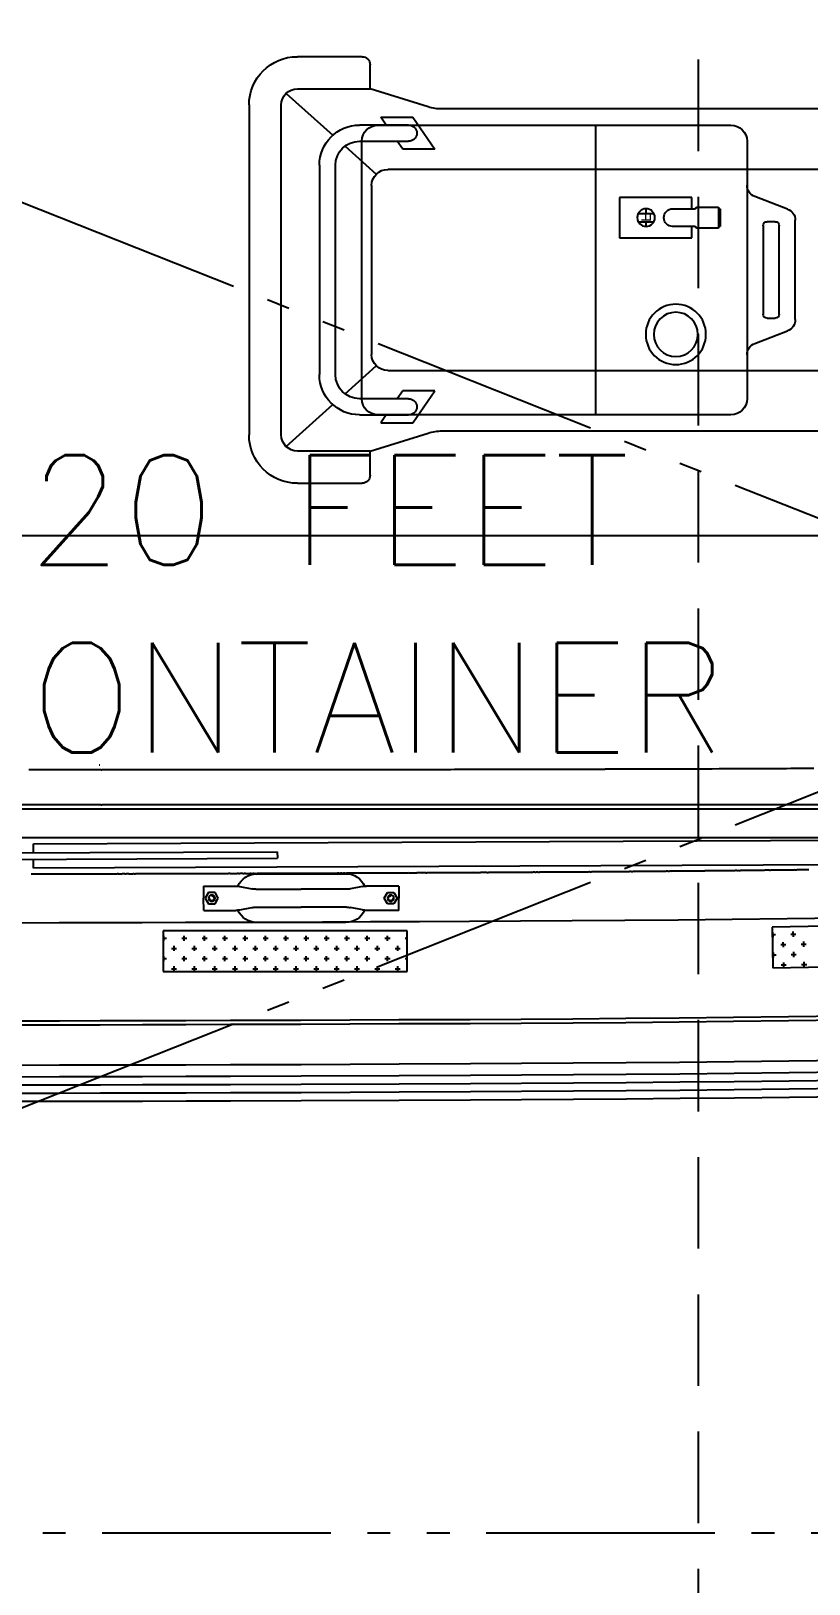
# Model space of a CAD drawing. Header units: millimetres. Extents: x 1084702 to 1166801, y 36632 to 124519.
# Drawn here: x 1095480 to 1096543, y 63432 to 65555 of the extents above; entities that cross this region are included whole.
import ezdxf
from ezdxf.enums import TextEntityAlignment as Align

# ---------------------------------------------------------------- set-up
doc = ezdxf.new("R2010")
doc.units = ezdxf.units.MM
doc.header["$LTSCALE"] = 250
doc.linetypes.add('DASHED', pattern=[0.75, 0.5, -0.25])
doc.linetypes.add('PHANTOM', pattern=[2.1, 1.25, -0.2, 0.125, -0.2, 0.125, -0.2])
doc.layers.get('0').update_dxf_attribs({"color": 255})
doc.styles.add('18', font='romans', dxfattribs={"height": 180})

# ---------------------------------------------------------------- blocks, each defined once
blk = doc.blocks.new('cont')
at = {"linetype": 'PHANTOM'}
for p, q in [((225402.8, 145808.7), (231452.8, 143408.7)), ((225402.8, 143408.7), (231452.8, 145808.7))]:
    blk.add_line(p, q, dxfattribs=at)
blk.add_lwpolyline([(225402.8, 143408.7), (231452.8, 143408.7), (231452.8, 145808.7), (225402.8, 145808.7)], close=True, dxfattribs=at)
blk = doc.blocks.new('A$C02E15517')
at = {"color": 0, "linetype": 'ByBlock', "lineweight": -2}
for p, q in [((153.6, 1136.5), (99.4, 1136.6)), ((153.6, 1125.3), (99.4, 1125.4)), ((209.4, 1136.4), (153.6, 1136.5)), ((209.4, 1125.2), (153.6, 1125.3)), ((267, 1136.3), (209.4, 1136.4)), ((267, 1125), (209.4, 1125.2)), ((326.3, 1136.1), (267, 1136.3)), ((326.3, 1124.9), (267, 1125)), ((387.3, 1135.9), (326.3, 1136.1)), ((387.3, 1124.7), (326.3, 1124.9)), ((483.7, 1135.6), (387.3, 1135.9)), ((617.6, 1135), (483.7, 1135.6)), ((715.2, 1134.6), (617.6, 1135)), ((784.9, 1134.2), (715.2, 1134.6)), ((855.9, 1133.7), (784.9, 1134.2)), ((928.1, 1133.2), (855.9, 1133.7)), ((1001.4, 1132.5), (928.1, 1133.2)), ((1075.7, 1131.8), (1001.4, 1132.5)), ((1151, 1130.9), (1075.7, 1131.8)), ((1227.1, 1129.9), (1151, 1130.9)), ((153.6, 1114.1), (99.4, 1114.2)), ((209.4, 1114), (153.6, 1114.1)), ((266.9, 1113.8), (209.4, 1114)), ((326.2, 1113.6), (266.9, 1113.8)), ((387.2, 1113.5), (326.2, 1113.6)), ((483.7, 1113.1), (387.2, 1113.5)), ((483.7, 1124.4), (387.3, 1124.7)), ((617.6, 1123.8), (483.7, 1124.4)), ((617.5, 1112.6), (483.7, 1113.1)), ((715.1, 1112.1), (617.5, 1112.6)), ((715.1, 1123.3), (617.6, 1123.8)), ((784.9, 1122.9), (715.1, 1123.3)), ((784.8, 1111.7), (715.1, 1112.1)), ((855.8, 1111.3), (784.8, 1111.7)), ((855.8, 1122.5), (784.9, 1122.9)), ((928, 1121.9), (855.8, 1122.5)), ((927.9, 1110.7), (855.8, 1111.3)), ((1001.2, 1110.1), (927.9, 1110.7)), ((1001.3, 1121.3), (928, 1121.9)), ((1075.4, 1109.4), (1001.2, 1110.1)), ((1075.6, 1120.6), (1001.3, 1121.3)), ((1150.7, 1108.5), (1075.4, 1109.4)), ((1150.8, 1119.7), (1075.6, 1120.6)), ((1226.8, 1107.5), (1150.7, 1108.5)), ((1227, 1118.7), (1150.8, 1119.7)), ((153.5, 1102.9), (99.4, 1103)), ((153.5, 1087), (99.4, 1087.1)), ((209.3, 1102.7), (153.5, 1102.9)), ((209.3, 1086.9), (153.5, 1087)), ((266.9, 1102.6), (209.3, 1102.7)), ((266.9, 1086.8), (209.3, 1086.9)), ((326.2, 1102.4), (266.9, 1102.6)), ((326.2, 1086.6), (266.9, 1086.8)), ((387.2, 1102.2), (326.2, 1102.4)), ((387.1, 1086.4), (326.2, 1086.6)), ((483.6, 1086.1), (387.1, 1086.4)), ((483.6, 1101.9), (387.2, 1102.2)), ((617.5, 1101.4), (483.6, 1101.9)), ((617.4, 1085.5), (483.6, 1086.1)), ((714.9, 1085.1), (617.4, 1085.5)), ((715, 1100.9), (617.5, 1101.4)), ((784.6, 1084.7), (714.9, 1085.1)), ((784.7, 1100.5), (715, 1100.9)), ((855.6, 1084.2), (784.6, 1084.7)), ((855.7, 1100), (784.7, 1100.5)), ((927.7, 1083.7), (855.6, 1084.2)), ((927.8, 1099.5), (855.7, 1100)), ((1000.9, 1083), (927.7, 1083.7)), ((1001.1, 1098.9), (927.8, 1099.5)), ((1075.2, 1082.3), (1000.9, 1083)), ((1075.3, 1098.1), (1001.1, 1098.9)), ((1150.5, 1097.3), (1075.3, 1098.1)), ((1226.6, 1096.3), (1150.5, 1097.3)), ((1150.3, 1081.4), (1075.2, 1082.3)), ((1226.4, 1080.4), (1150.3, 1081.4)), ((153.4, 1032), (99.3, 1032.1)), ((153.4, 1026.5), (99.3, 1026.6)), ((209.2, 1031.9), (153.4, 1032)), ((209.1, 1026.4), (153.4, 1026.5)), ((266.7, 1026.3), (209.1, 1026.4)), ((266.7, 1031.8), (209.2, 1031.9)), ((326, 1031.6), (266.7, 1031.8)), ((326, 1026.1), (266.7, 1026.3)), ((387, 1031.4), (326, 1031.6)), ((386.9, 1025.9), (326, 1026.1)), ((483.3, 1025.6), (386.9, 1025.9)), ((483.3, 1031.1), (387, 1031.4)), ((617.2, 1030.5), (483.3, 1031.1)), ((617.1, 1025), (483.3, 1025.6)), ((714.6, 1024.6), (617.1, 1025)), ((714.6, 1030.1), (617.2, 1030.5)), ((784.3, 1029.7), (714.6, 1030.1)), ((784.3, 1024.2), (714.6, 1024.6)), ((855.2, 1029.2), (784.3, 1029.7)), ((855.1, 1023.7), (784.3, 1024.2)), ((927.2, 1023.2), (855.1, 1023.7)), ((927.2, 1028.7), (855.2, 1029.2)), ((1000.4, 1028), (927.2, 1028.7)), ((1000.4, 1022.5), (927.2, 1023.2)), ((1074.6, 1027.3), (1000.4, 1028)), ((1074.5, 1021.8), (1000.4, 1022.5)), ((1149.6, 1020.9), (1074.5, 1021.8)), ((1149.7, 1026.4), (1074.6, 1027.3)), ((1225.6, 1020), (1149.6, 1020.9)), ((1225.6, 1025.5), (1149.7, 1026.4)), ((295.1, 958.7), (628.4, 958.7)), ((295.1, 903.2), (295.1, 958.7)), ((306.6, 955), (313.5, 955)), ((310.1, 958.5), (310.1, 951.6)), ((334.4, 955), (341.3, 955)), ((337.8, 958.5), (337.8, 951.6)), ((362.1, 955), (369.1, 955)), ((365.6, 958.5), (365.6, 951.6)), ((389.9, 955), (396.9, 955)), ((393.4, 958.5), (393.4, 951.6)), ((417.7, 955), (424.6, 955)), ((421.2, 958.5), (421.2, 951.6)), ((445.5, 955), (452.4, 955)), ((448.9, 958.5), (448.9, 951.6)), ((473.2, 955), (480.2, 955)), ((476.7, 958.5), (476.7, 951.6)), ((501, 955), (508, 955)), ((504.5, 958.5), (504.5, 951.6)), ((528.8, 955), (535.7, 955)), ((532.3, 958.5), (532.3, 951.6)), ((556.6, 955), (563.5, 955)), ((560, 958.5), (560, 951.6)), ((584.3, 955), (591.3, 955)), ((587.8, 958.5), (587.8, 951.6)), ((612.1, 955), (619.1, 955)), ((615.6, 958.5), (615.6, 951.6)), ((628.4, 958.7), (628.4, 903.2)), ((295.1, 941.2), (299.6, 941.2)), ((296.2, 944.6), (296.2, 937.7)), ((320.5, 941.2), (327.4, 941.2)), ((324, 944.6), (324, 937.7)), ((348.3, 941.2), (355.2, 941.2)), ((351.7, 944.6), (351.7, 937.7)), ((376, 941.2), (383, 941.2)), ((379.5, 944.6), (379.5, 937.7)), ((403.8, 941.2), (410.8, 941.2)), ((407.3, 944.6), (407.3, 937.7)), ((431.6, 941.2), (438.5, 941.2)), ((435.1, 944.6), (435.1, 937.7)), ((459.4, 941.2), (466.3, 941.2)), ((462.8, 944.6), (462.8, 937.7)), ((487.1, 941.2), (494.1, 941.2)), ((490.6, 944.6), (490.6, 937.7)), ((514.9, 941.2), (521.9, 941.2)), ((518.4, 944.6), (518.4, 937.7)), ((542.7, 941.2), (549.6, 941.2)), ((546.2, 944.6), (546.2, 937.7)), ((570.5, 941.2), (577.4, 941.2)), ((573.9, 944.6), (573.9, 937.7)), ((598.2, 941.2), (605.2, 941.2)), ((601.7, 944.6), (601.7, 937.7)), ((626, 941.2), (628.4, 941.2)), ((1127.2, 898.2), (1128.4, 953.7)), ((1128, 936.2), (1132.6, 936.1)), ((1128.4, 953.7), (1461.6, 946.9)), ((1129.2, 939.6), (1129, 932.7)), ((1139.8, 949.8), (1146.7, 949.7)), ((1143.3, 953.2), (1143.2, 946.3)), ((1153.4, 935.6), (1160.3, 935.5)), ((1156.9, 939), (1156.8, 932.1)), ((1167.5, 949.2), (1174.5, 949.1)), ((1171.1, 952.6), (1170.9, 945.7)), ((295.1, 913.4), (299.6, 913.4)), ((296.2, 916.9), (296.2, 909.9)), ((306.6, 927.3), (313.5, 927.3)), ((310.1, 930.7), (310.1, 923.8)), ((320.5, 913.4), (327.4, 913.4)), ((324, 916.9), (324, 909.9)), ((334.4, 927.3), (341.3, 927.3)), ((337.8, 930.7), (337.8, 923.8)), ((348.3, 913.4), (355.2, 913.4)), ((351.7, 916.9), (351.7, 909.9)), ((362.1, 927.3), (369.1, 927.3)), ((365.6, 930.7), (365.6, 923.8)), ((376, 913.4), (383, 913.4)), ((379.5, 916.9), (379.5, 909.9)), ((389.9, 927.3), (396.9, 927.3)), ((393.4, 930.7), (393.4, 923.8)), ((403.8, 913.4), (410.8, 913.4)), ((407.3, 916.9), (407.3, 909.9)), ((417.7, 927.3), (424.6, 927.3)), ((421.2, 930.7), (421.2, 923.8)), ((431.6, 913.4), (438.5, 913.4)), ((435.1, 916.9), (435.1, 909.9)), ((445.5, 927.3), (452.4, 927.3)), ((448.9, 930.7), (448.9, 923.8)), ((459.4, 913.4), (466.3, 913.4)), ((462.8, 916.9), (462.8, 909.9)), ((473.2, 927.3), (480.2, 927.3)), ((476.7, 930.7), (476.7, 923.8)), ((487.1, 913.4), (494.1, 913.4)), ((490.6, 916.9), (490.6, 909.9)), ((501, 927.3), (508, 927.3)), ((504.5, 930.7), (504.5, 923.8)), ((514.9, 913.4), (521.9, 913.4)), ((518.4, 916.9), (518.4, 909.9)), ((528.8, 927.3), (535.7, 927.3)), ((532.3, 930.7), (532.3, 923.8)), ((542.7, 913.4), (549.6, 913.4)), ((546.2, 916.9), (546.2, 909.9)), ((556.6, 927.3), (563.5, 927.3)), ((560, 930.7), (560, 923.8)), ((570.5, 913.4), (577.4, 913.4)), ((573.9, 916.9), (573.9, 909.9)), ((584.3, 927.3), (591.3, 927.3)), ((587.8, 930.7), (587.8, 923.8)), ((598.2, 913.4), (605.2, 913.4)), ((601.7, 916.9), (601.7, 909.9)), ((612.1, 927.3), (619.1, 927.3)), ((615.6, 930.7), (615.6, 923.8)), ((626, 913.4), (628.4, 913.4)), ((1139.2, 922), (1146.2, 921.9)), ((1142.8, 925.4), (1142.6, 918.5)), ((1167, 921.5), (1173.9, 921.3)), ((1170.5, 924.9), (1170.4, 917.9)), ((153, 892.4), (99.2, 892.5)), ((208.8, 892.3), (153, 892.4)), ((266.3, 892.2), (208.8, 892.3)), ((325.5, 892), (266.3, 892.2)), ((628.4, 903.2), (295.1, 903.2)), ((386.4, 891.8), (325.5, 892)), ((449, 891.6), (386.4, 891.8)), ((544.9, 891.7), (422.7, 891.7)), ((513, 891.4), (449, 891.6)), ((578.5, 891.1), (513, 891.4)), ((1460.5, 891.4), (1127.2, 898.2)), ((1127.5, 908.4), (1132, 908.3)), ((1128.6, 911.8), (1128.4, 904.9)), ((1152.8, 907.9), (1159.8, 907.7)), ((1156.4, 911.3), (1156.2, 904.3)), ((350.5, 875.3), (350.4, 858.7)), ((350.5, 875.3), (394.6, 875.2)), ((400, 874.7), (416.4, 871.4)), ((421.9, 870.8), (483.8, 870.7)), ((545.6, 870.8), (483.8, 870.7)), ((567.5, 874.7), (551.1, 871.4)), ((617.1, 875.3), (572.9, 875.2)), ((645.5, 890.8), (578.5, 891.1)), ((617.1, 875.3), (617.1, 858.7)), ((713.8, 890.5), (645.5, 890.8)), ((783.3, 890.1), (713.8, 890.5)), ((854.1, 889.6), (783.3, 890.1)), ((926, 889.1), (854.1, 889.6)), ((998.9, 888.4), (926, 889.1)), ((1072.8, 887.7), (998.9, 888.4)), ((1147.7, 886.9), (1072.8, 887.7)), ((1223.4, 885.9), (1147.7, 886.9)), ((350.4, 842), (350.4, 858.7)), ((352.7, 858.7), (357.1, 866.4)), ((357.1, 851), (352.7, 858.7)), ((357.1, 866.4), (366, 866.4)), ((366, 851), (357.1, 851)), ((366, 866.4), (370.4, 858.7)), ((370.4, 858.7), (366, 851)), ((601.6, 866.4), (597.1, 858.7)), ((597.1, 858.7), (601.6, 851)), ((610.4, 866.4), (601.6, 866.4)), ((601.6, 851), (610.4, 851)), ((614.9, 858.7), (610.4, 866.4)), ((610.4, 851), (614.9, 858.7)), ((617.1, 842), (617.1, 858.7)), ((350.4, 842), (394.6, 842)), ((400, 842.6), (416.4, 845.8)), ((421.9, 846.4), (483.8, 846.3)), ((545.7, 846.4), (483.8, 846.3)), ((567.5, 842.6), (551.1, 845.8)), ((617.1, 842), (573, 842)), ((-193.2, 806.8), (451.2, 804)), ((1562.2, 811.4), (117.9, 817.7)), ((117.9, 817.7), (117.9, 805.4)), ((422.6, 825.6), (544.8, 825.1)), ((-193.3, 797.9), (451.1, 795.1)), ((117.8, 796.5), (117.8, 784.3)), ((451.1, 795.1), (451.2, 804)), ((78.3, 775.5), (562.3, 775.5)), ((117.8, 784.3), (1562.1, 778)), ((562.3, 775.5), (1673.3, 775.5)), ((71.5, 736.6), (211.2, 736.6)), ((210.1, 731), (211.2, 731)), ((211.2, 736.6), (1655.5, 736.6)), ((210.3, 683.3), (211.2, 683.3)), ((207.6, 676.5), (208.5, 676.5)), ((-138.8, 363), (1727.6, 363)), ((478.5, 291.5), (566.9, 291.5)), ((577.9, 280.5), (577.9, 247.5)), ((463, 241.1), (527, 184)), ((577.9, 247.5), (478.5, 247.5)), ((577.9, 247.5), (657.2, 222.9)), ((412.5, -225.5), (412.5, 225.5)), ((456.5, 225.5), (456.5, -225.5)), ((676.7, 220), (1595.4, 220)), ((563.6, 198), (630.5, 198)), ((1071, 198), (588.7, 198)), ((592.5, 209), (636.5, 209)), ((600, 198), (592.5, 209)), ((636.5, 209), (666.4, 165)), ((885.7, -198), (885.7, 198)), ((630.5, 176), (563.6, 176)), ((566.7, 176), (566.7, -176)), ((622.4, 165), (614.9, 176)), ((1093, -176), (1093, 176)), ((543.6, 169.2), (586.4, 131.1)), ((666.4, 165), (622.4, 165)), ((508.6, -143), (508.6, 143)), ((530.6, 143), (530.6, -143)), ((602, 137.5), (1676, 137.5)), ((580, -115.5), (580, 115.5)), ((1103.6, 100.4), (1148.4, 83.3)), ((1120.5, 66), (1131.5, 66)), ((1159, 67.9), (1159, -67.9)), ((1115, -60.5), (1115, 60.5)), ((1137, 60.5), (1137, -60.5)), ((918.7, -99), (918.7, -44)), ((918.7, -44), (1017.7, -44)), ((955, -59.4), (955, -66)), ((1022.2, -59.4), (991.3, -59.4)), ((1017.7, -44), (1017.7, -59.4)), ((1023.2, -58.2), (1023.2, -58.4)), ((1054, -57.2), (1024.3, -57.2)), ((1054, -85.8), (1054, -57.2)), ((1056.2, -59.4), (1054, -59.4)), ((1056.2, -83.6), (1056.2, -59.4)), ((944.3, -66), (965.8, -66)), ((944.3, -77), (965.8, -77)), ((955, -77), (955, -83.6)), ((979.2, -71.4), (979.2, -71.6)), ((991.3, -83.6), (1022.2, -83.6)), ((1017.7, -83.6), (1017.7, -99)), ((1023.2, -84.6), (1023.2, -84.8)), ((1054, -83.6), (1056.2, -83.6)), ((1148.4, -83.3), (1103.6, -100.4)), ((1131.5, -66), (1120.5, -66)), ((1017.7, -99), (918.7, -99)), ((1024.3, -85.8), (1054, -85.8)), ((543.6, -169.2), (586.4, -131.1)), ((1676, -137.5), (602, -137.5)), ((622.4, -165), (614.9, -176)), ((666.4, -165), (622.4, -165)), ((636.5, -209), (666.4, -165)), ((463, -241.1), (527, -184)), ((563.6, -176), (630.5, -176)), ((630.5, -198), (563.6, -198)), ((588.7, -198), (1071, -198)), ((600, -198), (592.5, -209)), ((592.5, -209), (636.5, -209)), ((657.2, -222.9), (577.9, -247.5)), ((1595.4, -220), (676.7, -220)), ((478.5, -247.5), (577.9, -247.5)), ((577.9, -247.5), (577.9, -280.5)), ((566.9, -291.5), (478.5, -291.5))]:
    blk.add_line(p, q, dxfattribs=at)
for centre, radius in [((361.6, 858.7), 4.44), ((606, 858.7), 4.44), ((995.7, 88), 41.2), ((995.7, 88), 30.2), ((955, -71.5), 12.1)]:
    blk.add_circle(centre, radius, dxfattribs=at)
for centre, radius, start, end in [((422.7, 863.9), 27.8, 90, 156.2247), ((544.9, 863.9), 27.8, 23.7753, 90), ((394.5, 847.5), 27.8, 78.5621, 89.8549), ((422, 898.6), 27.8, 258.5621, 269.9275), ((545.6, 898.6), 27.8, 270.0725, 281.4379), ((573, 847.5), 27.8, 90.1451, 101.4379), ((361.6, 858.7), 3.33, 270, 180), ((606, 858.7), 3.33, 0, 270), ((394.6, 869.8), 27.8, 270, 281.2928), ((422.7, 853.3), 27.8, 203.7794, 269.789), ((421.9, 818.6), 27.8, 89.9275, 101.2928), ((544.9, 852.9), 27.8, 269.789, 337.1922), ((545.7, 818.6), 27.8, 78.7072, 90.0725), ((573, 869.8), 27.8, 258.7072, 270), ((64, -30995.5), 31821.4, 89.90586, 89.90896), ((48.9, -40167.5), 40993.4, 89.90362, 89.90586), ((60.2, -33433.5), 34259.4, 89.90116, 89.90362), ((42.6, -43671.9), 44497.8, 89.8987, 89.90116), ((54.2, -37098.1), 37924, 89.89604, 89.8987), ((31.4, -49647.5), 50473.4, 89.89422, 89.89604), ((49.6, -39804.5), 40630.4, 89.89219, 89.89422), ((21.4, -54774.4), 55600.3, 89.89016, 89.89219), ((39.8, -45198), 46023.8, 89.88793, 89.89016), ((2.1, -64478.9), 65304.9, 89.886535, 89.887933), ((33.1, -48831.2), 49657.1, 89.88493, 89.88653), ((-14.9, -72693), 73518.9, 89.883329, 89.884931), ((16, -57564.8), 58390.8, 89.881531, 89.883329), ((-54.9, -91822.9), 92648.9, 89.880548, 89.881531), ((10.6, -60422.7), 61248.7, 89.87934, 89.880548), ((-85.1, -105839.4), 106665.4, 89.878184, 89.87934), ((-33.8, -81719.1), 82545, 89.87687, 89.878184), ((-207.5, -162540.1), 163366.3, 89.87629, 89.87687), ((-10.5, -71305.4), 72131.3, 89.875416, 89.87629), ((-244.8, -179051.2), 179877.4, 89.874756, 89.875416), ((-193.6, -155636.5), 156462.6, 89.874048, 89.874756), ((-635.2, -356548.4), 357375, 89.873771, 89.874048), ((-166.7, -143855.9), 144682, 89.873337, 89.873771), ((-458.3, -275767.4), 276593.8, 89.872921, 89.873337), ((-465.3, -278946.5), 279773, 89.872508, 89.872921), ((-657.5, -365334.7), 366161.3, 89.872261, 89.872508), ((-358.3, -231132.9), 231959.2, 89.87195, 89.872261), ((-357.7, -230863.6), 231689.9, 89.871539, 89.87195), ((-524, -305011.7), 305838.3, 89.871181, 89.871539), ((-483.2, -286856.8), 287683.3, 89.870845, 89.871181), ((-438.1, -266865.9), 267692.3, 89.870496, 89.870845), ((-399.9, -249967.1), 250793.5, 89.870115, 89.870496), ((-463, -277777.6), 278604, 89.869753, 89.870115), ((-437, -266357.6), 267184, 89.86938, 89.869753), ((-446.8, -270676.3), 271502.7, 89.869011, 89.86938), ((-434.6, -265335.3), 266161.7, 89.868641, 89.869011), ((-444.6, -269666.7), 270493.1, 89.868275, 89.868641), ((-432.4, -264376.3), 265202.7, 89.867898, 89.868275), ((-442.2, -268608.1), 269434.5, 89.867524, 89.867898), ((-430, -263368.6), 264195, 89.86715, 89.867524), ((-439.9, -267615.1), 268441.5, 89.866779, 89.86715), ((-427.8, -262424), 263250.4, 89.866398, 89.866779), ((-437.5, -266572.2), 267398.7, 89.86602, 89.866398), ((-425.5, -261430), 262256.4, 89.865641, 89.86602), ((-435.2, -265594.6), 266421, 89.865266, 89.865641), ((-423.3, -260521.7), 261348.1, 89.86488, 89.865266), ((-432.7, -264497.7), 265324.1, 89.864498, 89.86488), ((-420.8, -259494.7), 260321.1, 89.864115, 89.864498), ((-430.8, -263672.4), 264498.8, 89.863736, 89.864115), ((-419, -258732), 259558.4, 89.863346, 89.863736), ((-427.7, -262369.5), 263195.9, 89.862958, 89.863346), ((-415.9, -257452.2), 258278.6, 89.862572, 89.862958), ((-426.8, -261997), 262823.4, 89.862188, 89.862572), ((-414.2, -256763.9), 257590.3, 89.861794, 89.862188), ((-423.7, -260688.8), 261515.2, 89.861402, 89.861794), ((-410, -255033.4), 255859.8, 89.86101, 89.861402), ((-422.1, -260004.1), 260830.5, 89.860622, 89.86101), ((-407.3, -253938.8), 254765.2, 89.860222, 89.860622), ((-417.9, -258280), 259106.4, 89.859825, 89.860222), ((-402.5, -251968.9), 252795.3, 89.859427, 89.859825), ((-415.2, -257134.6), 257961, 89.859033, 89.859427), ((-399.8, -250902.8), 251729.1, 89.858626, 89.859033), ((-411.3, -255540.7), 256367.1, 89.858223, 89.858626), ((-396.2, -249436.9), 250263.2, 89.85782, 89.858223), ((-407.9, -254183.4), 255009.8, 89.85742, 89.85782), ((-393, -248198.1), 249024.4, 89.857007, 89.85742), ((-404.5, -252779.6), 253606, 89.856598, 89.857007), ((-389.8, -246911.4), 247737.7, 89.856189, 89.856598), ((-401.1, -251433.5), 252259.8, 89.855783, 89.856189), ((-386.6, -245657.1), 246483.5, 89.855364, 89.855783), ((-397.8, -250104.2), 250930.6, 89.854949, 89.855364), ((-383.4, -244418.2), 245244.6, 89.854534, 89.854949), ((-394.6, -248808.8), 249635.1, 89.854123, 89.854534), ((-380.3, -243209.9), 244036.2, 89.853698, 89.854123), ((-391.4, -247529.3), 248355.7, 89.853277, 89.853698), ((-377.2, -242016), 242842.3, 89.852857, 89.853277), ((-388.2, -246281.8), 247108.1, 89.852439, 89.852857), ((-374.2, -240847.8), 241674.2, 89.852009, 89.852439), ((-385.1, -245058.6), 245885, 89.851582, 89.852009), ((-371.2, -239702.7), 240529.1, 89.851156, 89.851582), ((-381.9, -243837.4), 244663.7, 89.850733, 89.851156), ((-368.2, -238557.2), 239383.6, 89.850297, 89.850733), ((-379, -242689), 243515.3, 89.849865, 89.850297), ((-365.4, -237488.7), 238315, 89.849432, 89.849865), ((-375.8, -241449.6), 242275.9, 89.849003, 89.849432), ((-362.4, -236372.8), 237199.1, 89.848562, 89.849003), ((-372.9, -240346.1), 241172.4, 89.848124, 89.848562), ((-359.8, -235406.3), 236232.6, 89.847686, 89.848124), ((-369.8, -239190.5), 240016.8, 89.847252, 89.847686), ((-357, -234384.1), 235210.4, 89.846805, 89.847252), ((-367.2, -238186.2), 239012.5, 89.846361, 89.846805), ((-354.6, -233490.8), 234317.1, 89.845918, 89.846361), ((-364.4, -237133.6), 237959.9, 89.845478, 89.845918), ((-351.9, -232502.4), 233328.7, 89.845026, 89.845478), ((-361.8, -236153.4), 236979.7, 89.844577, 89.845026), ((-349.4, -231578.9), 232405.2, 89.844129, 89.844577), ((-359.2, -235169.1), 235995.4, 89.843684, 89.844129), ((-346.8, -230649.9), 231476.2, 89.843226, 89.843684), ((-356.5, -234202.2), 235028.5, 89.842772, 89.843226), ((-344.3, -229737.5), 230563.8, 89.842318, 89.842772), ((-354, -233254.1), 234080.4, 89.841868, 89.842318), ((-341.8, -228845.2), 229671.5, 89.841405, 89.841868), ((-351.4, -232314), 233140.4, 89.840946, 89.841405), ((-339.3, -227960), 228786.3, 89.840487, 89.840946), ((-348.9, -231395), 232221.3, 89.840031, 89.840487), ((-336.9, -227094.1), 227920.4, 89.839563, 89.840031), ((-346.4, -230483.2), 231309.5, 89.839099, 89.839563), ((-334.4, -226234.8), 227061.1, 89.838635, 89.839099), ((-343.9, -229591.6), 230417.9, 89.838174, 89.838635), ((-332.1, -225420.5), 226246.8, 89.837701, 89.838174), ((-341.2, -228626.8), 229453.1, 89.837231, 89.837701), ((-329.6, -224532.6), 225358.9, 89.836762, 89.837231), ((-339.2, -227920.9), 228747.2, 89.836296, 89.836762), ((-327.7, -223897.8), 224724.1, 89.835818, 89.836296), ((-335.8, -226723), 227549.3, 89.835343, 89.835818), ((-324.3, -222723.6), 223549.9, 89.834868, 89.835343), ((-335.4, -226559), 227385.3, 89.834398, 89.834868), ((-322.7, -222189.6), 223015.9, 89.833914, 89.834398), ((-331.9, -225357.8), 226184.1, 89.833434, 89.833914), ((-317.8, -220490.3), 221316.5, 89.832954, 89.833434), ((-330.5, -224851.7), 225678, 89.832478, 89.832954), ((-314.8, -219493), 220319.3, 89.831987, 89.832478), ((-325.6, -223161.6), 223987.8, 89.8315, 89.831987), ((-308.9, -217498.1), 218324.3, 89.831012, 89.8315), ((-322.6, -222125.7), 222952, 89.830529, 89.831012), ((-306, -216528.5), 217354.7, 89.83003, 89.830529), ((-318, -220567.2), 221393.5, 89.829535, 89.83003), ((-301.7, -215092.8), 215919.1, 89.82904, 89.829535), ((-314.2, -219279.5), 220105.7, 89.828549, 89.82904), ((-298.2, -213918.9), 214745.2, 89.828042, 89.828549), ((-310.2, -217926.4), 218752.6, 89.827539, 89.828042), ((-294.4, -212678.7), 213504.9, 89.827036, 89.827539), ((-306.4, -216640.4), 217466.7, 89.826538, 89.827036), ((-290.7, -211477.3), 212303.5, 89.826023, 89.826538), ((-302.5, -215362.4), 216188.6, 89.825513, 89.826023), ((-287, -210282.5), 211108.7, 89.825002, 89.825513), ((-298.8, -214124.3), 214950.5, 89.824497, 89.825002), ((-283.5, -209124.5), 209950.7, 89.823974, 89.824497), ((-295, -212893.5), 213719.7, 89.823456, 89.823974), ((-279.9, -207972.5), 208798.7, 89.822939, 89.823456), ((-291.4, -211700.5), 212526.7, 89.822425, 89.822939), ((-276.3, -206826.9), 207653.1, 89.821896, 89.822425), ((-288, -210600.7), 211426.9, 89.82137, 89.821896), ((-273, -205772.9), 206599.1, 89.820845, 89.82137), ((-283.9, -209277.8), 210104, 89.820324, 89.820845), ((-268.9, -204498.4), 205324.6, 89.819787, 89.820324), ((-281.5, -208499.6), 209325.8, 89.819255, 89.819787), ((-266.8, -203815.6), 204641.8, 89.818722, 89.819255), ((-275.8, -206660.1), 207486.3, 89.818192, 89.818722), ((-262.5, -202493), 203319.2, 89.817648, 89.818192), ((-273.5, -205950.2), 206776.3, 89.817109, 89.817648), ((-262.3, -202434.1), 203260.3, 89.816569, 89.817109), ((-269.1, -204544.9), 205371.1, 89.816033, 89.816569), ((-259.8, -201670.2), 202496.4, 89.815485, 89.816033), ((-268.7, -204418.8), 205245, 89.81494, 89.815485), ((-260.9, -201999), 202825.2, 89.814397, 89.81494), ((-266.2, -203642.7), 204468.8, 89.813856, 89.814397), ((-258.5, -201267.3), 202093.5, 89.813305, 89.813856), ((-265.6, -203439.6), 204265.7, 89.812757, 89.813305), ((-257.8, -201050.4), 201876.5, 89.81221, 89.812757), ((-264.1, -203000.1), 203826.3, 89.811665, 89.81221), ((-256.3, -200599.9), 201426, 89.811111, 89.811665), ((-263, -202637.5), 203463.7, 89.810559, 89.811111), ((-255, -200225.9), 201052.1, 89.810008, 89.810559), ((-261.7, -202257.8), 203084, 89.809459, 89.810008), ((-253.8, -199861.7), 200687.8, 89.808901, 89.809459), ((-260.5, -201873.5), 202699.7, 89.808346, 89.808901), ((-252.5, -199492.8), 200318.9, 89.807791, 89.808346), ((-259.2, -201499.2), 202325.4, 89.807238, 89.807791), ((-251.3, -199133.5), 199959.7, 89.806677, 89.807238), ((-258, -201120.1), 201946.3, 89.806118, 89.806677), ((-250, -198769.4), 199595.5, 89.805559, 89.806118), ((-256.8, -200751.1), 201577.2, 89.805002, 89.805559), ((-248.9, -198450.2), 199276.3, 89.804437, 89.805002), ((-255.1, -200270.7), 201096.8, 89.803874, 89.804437), ((-247.4, -198019.8), 198846, 89.803311, 89.803874), ((-254.6, -200119.1), 200945.3, 89.802752, 89.803311), ((-247.1, -197914.1), 198740.2, 89.802182, 89.802752), ((-251.8, -199296.3), 200122.4, 89.801615, 89.802182), ((-244.1, -197071.2), 197897.3, 89.801049, 89.801615), ((-253.8, -199844.7), 200670.8, 89.800487, 89.801049), ((-244.1, -197074), 197900.1, 89.799913, 89.800487), ((-250.8, -198989.7), 199815.8, 89.799342, 89.799913), ((-238.5, -195490.5), 196316.7, 89.798771, 89.799342), ((-251.1, -199052.7), 199878.8, 89.798205, 89.798771), ((-236.2, -194834.3), 195660.5, 89.797623, 89.798205), ((-245.6, -197508.5), 198334.6, 89.797045, 89.797623), ((-229, -192818.6), 193644.7, 89.796465, 89.797045), ((-243.3, -196825.4), 197651.5, 89.795892, 89.796465), ((-226.7, -192168), 192994.1, 89.7953, 89.795892), ((-238.3, -195424.3), 196250.4, 89.794713, 89.7953), ((-222, -190876.7), 191702.8, 89.794125, 89.794713), ((-234.6, -194368.4), 195194.5, 89.793543, 89.794125), ((-218.5, -189921.3), 190747.4, 89.792942, 89.793543), ((-230.4, -193212.7), 194038.8, 89.792346, 89.792942), ((-214.7, -188865.8), 189691.9, 89.79175, 89.792346), ((-226.5, -192128.4), 192954.5, 89.79116, 89.79175), ((-210.9, -187845.7), 188671.8, 89.79055, 89.79116), ((-222.6, -191044.1), 191870.2, 89.789946, 89.79055), ((-207.1, -186824.7), 187650.8, 89.789342, 89.789946), ((-218.8, -189995.9), 190822, 89.788743, 89.789342), ((-203.5, -185837.4), 186663.5, 89.788125, 89.788743), ((-215, -188947.2), 189773.3, 89.787513, 89.788125), ((-199.8, -184849), 185675.1, 89.7869, 89.787513), ((-211.2, -187933.2), 188759.2, 89.786293, 89.7869), ((-196.3, -183923.3), 184749.3, 89.785667, 89.786293), ((-207.1, -186826.5), 187652.6, 89.785046, 89.785667), ((-192.4, -182904.7), 183730.7, 89.784425, 89.785046), ((-204.2, -186028.2), 186854.3, 89.78381, 89.784425), ((-189.7, -182186.6), 183012.6, 89.783176, 89.78381), ((-199, -184657.5), 185483.6, 89.782546, 89.783176), ((-184.6, -180843.1), 181669.2, 89.781918, 89.782546), ((-198.4, -184481.3), 185307.4, 89.781296, 89.781918), ((-182.2, -180242.9), 181068.9, 89.780653, 89.781296), ((-193.2, -183108.2), 183934.2, 89.780015, 89.780653), ((-174.8, -178306.2), 179132.2, 89.779376, 89.780015), ((-191.1, -182544), 183370.1, 89.778746, 89.779376), ((-170.4, -177187), 178013, 89.77809, 89.778746), ((-183.7, -180616.3), 181442.3, 89.77744, 89.77809), ((-161.6, -174925.7), 175751.7, 89.776789, 89.77744), ((-179.2, -179454.7), 180280.7, 89.776146, 89.776789), ((-157.3, -173847), 174673, 89.775476, 89.776146), ((-172.3, -177685.6), 178511.6, 89.774813, 89.775476), ((-150.9, -172227.3), 173053.3, 89.774149, 89.774813), ((-166.7, -176247.6), 177073.6, 89.773493, 89.774149), ((-145.7, -170925.4), 171751.3, 89.772809, 89.773493), ((-160.8, -174720.3), 175546.3, 89.772133, 89.772809), ((-140.1, -169533.2), 170359.1, 89.771457, 89.772133), ((-155.1, -173292.4), 174118.4, 89.770788, 89.771457), ((-134.8, -168207.2), 169033.1, 89.770091, 89.770788), ((-149.4, -171858.2), 172684.2, 89.769402, 89.770091), ((-129.4, -166873.5), 167699.4, 89.768713, 89.769402), ((-144, -170491.1), 171317.1, 89.768031, 89.768713), ((-124.2, -165601.9), 166427.8, 89.767322, 89.768031), ((-138.4, -169117.8), 169943.8, 89.76662, 89.767322), ((-118.9, -164322.7), 165148.6, 89.765918, 89.76662), ((-133.2, -167807.5), 168633.4, 89.765223, 89.765918), ((-114.2, -163179.7), 164005.6, 89.764501, 89.765223), ((-126.8, -166255), 167080.9, 89.763786, 89.764501), ((-108.4, -161794.8), 162620.7, 89.763072, 89.763786), ((-123.6, -165468.9), 166294.8, 89.762366, 89.763072), ((-105.7, -161151.7), 161977.6, 89.761631, 89.762366), ((-114.3, -163221.1), 164047, 89.760901, 89.761631), ((-96.4, -158917.4), 159743.2, 89.760176, 89.760901), ((-117.6, -163982), 164807.9, 89.759463, 89.760176), ((-94.8, -158546.4), 159372.3, 89.758713, 89.759463), ((-108, -161692.6), 162518.5, 89.75797, 89.758713), ((-79, -154818.1), 155643.9, 89.757228, 89.75797), ((-107.1, -161448.4), 162274.3, 89.7565, 89.757228), ((-71.9, -153168.8), 153994.6, 89.755723, 89.7565), ((-91.3, -157735.1), 158561, 89.754957, 89.755723), ((-52.7, -148698), 149523.8, 89.754185, 89.754957), ((-84, -155985.7), 156811.5, 89.753432, 89.754185), ((-46.1, -147185.5), 148011.2, 89.75262, 89.753432), ((-70, -152713.6), 153539.4, 89.751823, 89.75262), ((-33.7, -144333.6), 145159.3, 89.751025, 89.751823), ((-59.7, -150318.1), 151143.8, 89.750242, 89.751025), ((-24.7, -142297.2), 143122.9, 89.749401, 89.750242), ((-48.3, -147684.5), 148510.2, 89.748575, 89.749401), ((-14.6, -140018.9), 140844.5, 89.747748, 89.748575), ((-38.1, -145345.5), 146171.2, 89.746937, 89.747748), ((-5.4, -137943.4), 138769, 89.746067, 89.746937), ((-27.7, -142970.7), 143796.4, 89.745213, 89.746067), ((4.1, -135826.5), 136652.1, 89.744358, 89.745213), ((-18.1, -140798.7), 141624.3, 89.743519, 89.744358), ((12.8, -133890.9), 134716.5, 89.742621, 89.743519), ((-8.3, -138594.9), 139420.5, 89.741738, 89.742621), ((21.8, -131918.6), 132744.2, 89.740855, 89.741738), ((0.8, -136572.3), 137397.9, 89.739987, 89.740855), ((30, -130123.3), 130948.9, 89.739061, 89.739987), ((10.2, -134477.5), 135303.1, 89.73815, 89.739061), ((38.6, -128252.1), 129077.6, 89.737239, 89.73815), ((18.4, -132676.5), 133502.1, 89.736344, 89.737239), ((46.1, -126652.5), 127478.1, 89.73539, 89.736344), ((27.9, -130582.7), 131408.3, 89.73445, 89.73539), ((55, -124737.2), 125562.8, 89.733512, 89.73445), ((34.4, -129173.3), 129998.9, 89.73259, 89.733512), ((61.9, -123283), 124108.5, 89.731608, 89.73259), ((43.6, -127186.9), 128012.4, 89.730641, 89.731608), ((71.7, -121204.1), 122029.5, 89.729673, 89.730641), ((50.5, -125694.8), 126520.3, 89.728723, 89.729673), ((79.3, -119613.4), 120438.9, 89.727709, 89.728723), ((60.6, -123561.8), 124387.3, 89.726711, 89.727709), ((89.5, -117492.3), 118317.8, 89.725711, 89.726711), ((68.4, -121897.3), 122722.8, 89.724729, 89.725711), ((96.7, -116007.6), 116833, 89.723681, 89.724729), ((77.7, -119941.6), 120767, 89.72265, 89.723681), ((105.2, -114260.5), 115085.9, 89.721619, 89.72265), ((85.9, -118247.6), 119073, 89.720605, 89.721619), ((112.7, -112754.8), 113580.1, 89.719524, 89.720605), ((94.3, -116494.2), 117319.6, 89.718461, 89.719524), ((120.4, -111186.6), 112012, 89.717398, 89.718461), ((102.2, -114888.1), 115713.6, 89.716352, 89.717398), ((127.7, -109740.7), 110566, 89.715239, 89.716352), ((110.2, -113260.8), 114086.2, 89.714144, 89.715239), ((135.1, -108270.4), 109095.8, 89.713049, 89.714144), ((117.6, -111755.7), 112581.1, 89.711971, 89.713049), ((142, -106910.9), 107736.2, 89.710827, 89.711971), ((125.2, -110231.3), 111056.7, 89.7097, 89.710827), ((149, -105529.4), 106354.6, 89.708573, 89.7097), ((132.3, -108817.8), 109643.1, 89.707463, 89.708573), ((155.6, -104255.6), 105080.9, 89.706288, 89.707463), ((139.7, -107364.9), 108190.2, 89.705129, 89.706288), ((162.4, -102940.5), 103765.7, 89.703971, 89.705129), ((146.2, -106078.1), 106903.4, 89.70283, 89.703971), ((168.5, -101779.9), 102605.1, 89.701623, 89.70283), ((153.6, -104641.5), 105466.8, 89.700433, 89.701623), ((175.5, -100457.2), 101282.4, 89.699243, 89.700433), ((159.2, -103566.9), 104392.2, 89.698072, 89.699243), ((181.2, -99383.7), 100208.9, 89.696834, 89.698072), ((166.3, -102199.6), 103024.9, 89.695612, 89.696834), ((188.7, -97991), 98816.2, 89.69439, 89.695612), ((172.1, -101098.1), 101923.4, 89.693188, 89.69439), ((194.8, -96860), 97685.1, 89.691914, 89.693188), ((179.7, -99670.7), 100495.9, 89.690659, 89.691914), ((202.4, -95456), 96281.2, 89.689403, 89.690659), ((185.9, -98494.7), 99319.9, 89.688166, 89.689403), ((208.3, -94389), 95214.2, 89.686857, 89.688166), ((193.1, -97167.6), 97992.7, 89.685566, 89.686857), ((215, -93184.9), 94010, 89.684276, 89.685566), ((199.5, -95987.3), 96812.4, 89.683004, 89.684276), ((220.9, -92117.4), 92942.5, 89.68166, 89.683004), ((206.2, -94773.1), 95598.3, 89.680335, 89.68166), ((227.1, -91014.6), 91839.7, 89.67901, 89.680335), ((212.4, -93647.7), 94472.8, 89.677703, 89.67901), ((233, -89987.3), 90812.4, 89.676325, 89.677703), ((218.7, -92507.9), 93333, 89.674966, 89.676325), ((239, -88944), 89769.1, 89.673606, 89.674966), ((224.7, -91443.8), 92268.9, 89.672265, 89.673606), ((244.6, -87970.3), 88795.3, 89.670853, 89.672265), ((230.8, -90366.4), 91191.4, 89.669459, 89.670853), ((250.4, -86981.7), 87806.8, 89.668066, 89.669459), ((236.6, -89358.6), 90183.7, 89.66669, 89.668066), ((255.8, -86057), 86882, 89.665244, 89.66669), ((242.5, -88339.4), 89164.4, 89.663816, 89.665244), ((261.3, -85119.5), 85944.5, 89.662389, 89.663816), ((248, -87381.6), 88206.6, 89.660979, 89.662389), ((266.6, -84238.6), 85063.5, 89.659499, 89.660979), ((253.7, -86418), 87243, 89.658038, 89.659499), ((272, -83351.1), 84176, 89.656576, 89.658038), ((259.1, -85502.2), 86327.2, 89.655133, 89.656576), ((277.1, -82511.4), 83336.3, 89.653619, 89.655133), ((264.5, -84587.5), 85412.5, 89.652124, 89.653619), ((282.2, -81673), 82497.9, 89.650628, 89.652124), ((269.7, -83720), 84545, 89.649151, 89.650628), ((287.1, -80877.6), 81702.5, 89.647604, 89.649151), ((275, -82856), 83680.9, 89.646075, 89.647604), ((292.1, -80082.6), 80907.5, 89.644547, 89.646075), ((280, -82035.6), 82860.5, 89.643036, 89.644547), ((296.9, -79323.4), 80148.2, 89.641456, 89.643036), ((285.1, -81211.8), 82036.7, 89.639894, 89.641456), ((301.7, -78559.3), 79384.1, 89.638332, 89.639894), ((289.9, -80432.3), 81257.2, 89.636788, 89.638332), ((306.4, -77836.3), 78661.1, 89.635175, 89.636788), ((294.9, -79644.9), 80469.8, 89.63358, 89.635175), ((311.1, -77104.6), 77929.4, 89.631985, 89.63358), ((299.6, -78900.9), 79725.7, 89.630408, 89.631985), ((315.6, -76413.5), 77238.3, 89.628762, 89.630408), ((304.4, -78148.6), 78973.4, 89.627134, 89.628762), ((320.2, -75713.6), 76538.3, 89.625506, 89.627134), ((309, -77437.1), 78262, 89.623896, 89.625506), ((324.6, -75051.6), 75876.4, 89.622217, 89.623896), ((313.6, -76717.8), 77542.6, 89.620556, 89.622217), ((329.1, -74381.2), 75206, 89.618896, 89.620556), ((318.1, -76036.7), 76861.5, 89.617253, 89.618896), ((333.4, -73751.4), 74576.2, 89.615541, 89.617253), ((322.7, -75333.3), 76158.1, 89.613848, 89.615541), ((337.8, -73098.8), 73923.5, 89.612154, 89.613848), ((326.9, -74710.2), 75535, 89.610479, 89.612154), ((341.8, -72522.9), 73347.7, 89.608735, 89.610479), ((331.8, -73988), 74812.8, 89.607008, 89.608735), ((346.5, -71839.7), 72664.5, 89.605283, 89.607008), ((335.2, -73485.9), 74310.7, 89.603577, 89.605283), ((350.3, -71302.4), 72127.1, 89.6018, 89.603577), ((340, -72785.2), 73609.9, 89.60004, 89.6018), ((355.6, -70545.8), 71370.5, 89.598281, 89.60004), ((343.7, -72241.5), 73066.2, 89.596542, 89.598281), ((359.9, -69946), 70770.6, 89.594728, 89.596542), ((349.1, -71473.9), 72298.6, 89.592932, 89.594728), ((365.5, -69157.5), 69982.2, 89.591135, 89.592932), ((353.4, -70855.6), 71680.3, 89.589359, 89.591135), ((369.7, -68582.2), 69406.9, 89.587505, 89.589359), ((358.5, -70133.4), 70958.1, 89.585672, 89.587505), ((374.6, -67913.3), 68737.9, 89.583838, 89.585672), ((363.1, -69490.3), 70315, 89.582024, 89.583838), ((379, -67319.6), 68144.2, 89.580133, 89.582024), ((367.9, -68825.3), 69650, 89.578261, 89.580133), ((383.5, -66703.6), 67528.2, 89.57639, 89.578261), ((372.5, -68201.3), 69025.9, 89.574539, 89.57639), ((387.9, -66121.9), 66946.4, 89.57261, 89.574539), ((377.1, -67568.8), 68393.4, 89.570701, 89.57261), ((392.4, -65531.2), 66355.7, 89.568793, 89.570701), ((381.6, -66970.7), 67795.2, 89.566905, 89.568793), ((396.7, -64972.7), 65797.2, 89.564938, 89.566905), ((386.1, -66364.4), 67189, 89.562992, 89.564938), ((401, -64405.6), 65230.2, 89.561047, 89.562992), ((390.4, -65790.5), 66615.1, 89.559121, 89.561047), ((405.2, -63868.7), 64693.1, 89.557118, 89.559121), ((394.8, -65209.9), 66034.4, 89.555135, 89.557118), ((409.5, -63324.5), 64149, 89.553152, 89.555135), ((399.1, -64656.6), 65481.1, 89.551189, 89.553152), ((413.6, -62805.9), 63630.4, 89.549149, 89.551189), ((403.4, -64102.4), 64926.9, 89.547129, 89.549149), ((417.7, -62286.7), 63111.2, 89.545109, 89.547129), ((407.6, -63563.5), 64388, 89.543109, 89.545109), ((421.8, -61786.3), 62610.7, 89.541032, 89.543109), ((411.8, -63031.4), 63855.8, 89.538975, 89.541032), ((425.8, -61293.9), 62118.3, 89.536918, 89.538975), ((415.9, -62517.2), 63341.7, 89.534881, 89.536918), ((429.7, -60817.9), 61642.3, 89.532768, 89.534881), ((419.9, -62012.2), 62836.6, 89.530675, 89.532768), ((433.6, -60348.1), 61172.5, 89.528582, 89.530675), ((423.9, -61524.1), 62348.5, 89.526508, 89.528582), ((437.4, -59889.1), 60713.5, 89.524359, 89.526508), ((427.9, -61036.7), 61861.1, 89.52223, 89.524359), ((441.3, -59429.8), 60254.1, 89.5201, 89.52223), ((431.7, -60570), 61394.4, 89.517991, 89.5201), ((445, -58989.9), 59814.2, 89.515806, 89.517991), ((435.7, -60098.2), 60922.6, 89.51364, 89.515806), ((448.8, -58544.6), 59369, 89.511475, 89.51364), ((439.4, -59648.5), 60472.9, 89.509329, 89.511475), ((452.5, -58120.6), 58944.9, 89.507108, 89.509329), ((443.3, -59193), 60017.3, 89.504907, 89.507108), ((456.3, -57690.5), 58514.8, 89.502705, 89.504907), ((447, -58758.8), 59583.1, 89.500524, 89.502705), ((459.9, -57280.6), 58104.9, 89.498267, 89.500524), ((450.8, -58318.9), 59143.2, 89.496029, 89.498267), ((463.6, -56864.9), 57689.1, 89.493792, 89.496029), ((454.5, -57899.3), 58723.6, 89.491575, 89.493792), ((467.1, -56470), 57294.2, 89.48928, 89.49157), ((458.2, -57469.2), 58293.5, 89.487009, 89.489282), ((470.8, -56064.4), 56888.7, 89.48474, 89.48701), ((461.7, -57073.5), 57897.7, 89.482483, 89.484736), ((474.2, -55692), 56516.2, 89.48015, 89.48248), ((465.6, -56641.2), 57465.4, 89.477845, 89.480154), ((478, -55280), 56104.2, 89.47554, 89.47784), ((468.7, -56290.8), 57115, 89.47325, 89.47554), ((481.3, -54924.5), 55748.7, 89.47088, 89.47325), ((472.6, -55869.9), 56694.1, 89.46854, 89.47088), ((485.4, -54491), 55315.2, 89.46619, 89.46854), ((475.9, -55509.3), 56333.5, 89.46387, 89.46619), ((488.9, -54117.5), 54941.6, 89.46147, 89.46387), ((480, -55069.5), 55893.6, 89.45908, 89.46147), ((493.1, -53676), 54500.1, 89.4567, 89.45908), ((483.5, -54687), 55511.2, 89.45434, 89.4567), ((496.6, -53313.9), 54138, 89.4519, 89.45434), ((487.5, -54265.9), 55090, 89.44947, 89.4519), ((500.5, -52916.6), 53740.7, 89.44705, 89.44947), ((491.2, -53878), 54702.1, 89.44465, 89.44705), ((504, -52551.2), 53375.3, 89.44217, 89.44465), ((495, -53479.6), 54303.7, 89.43971, 89.44217), ((507.8, -52175.2), 52999.2, 89.43725, 89.43971), ((498.7, -53101.3), 53925.4, 89.43481, 89.43725), ((511.3, -51816.9), 52640.9, 89.43229, 89.43481), ((502.4, -52717.1), 53541.2, 89.42979, 89.43229), ((515, -51452.5), 52276.5, 89.42729, 89.42979), ((506, -52350.8), 53174.8, 89.42481, 89.42729), ((518.5, -51105.2), 51929.2, 89.42226, 89.42481), ((509.7, -51978.7), 52802.7, 89.41972, 89.42226), ((522.1, -50752), 51575.9, 89.41718, 89.41972), ((513.3, -51623.7), 52447.7, 89.41466, 89.41718), ((525.6, -50415.4), 51239.4, 89.41207, 89.41466), ((516.9, -51261.8), 52085.8, 89.40949, 89.41207), ((529.2, -50072), 50895.9, 89.40692, 89.40949), ((520.4, -50919.9), 51743.9, 89.40436, 89.40692), ((532.6, -49747.6), 50571.5, 89.40173, 89.40436), ((524.1, -50565.2), 51389.1, 89.39911, 89.40173), ((536.2, -49409.6), 50233.5, 89.3965, 89.39911), ((527.4, -50241), 51065, 89.39391, 89.3965), ((539.5, -49095.8), 49919.7, 89.39123, 89.39391), ((531, -49896.2), 50720.1, 89.38858, 89.39123), ((543.2, -48759.5), 49583.4, 89.38593, 89.38858), ((534.4, -49576.5), 50400.4, 89.3833, 89.38593), ((546.6, -48447.8), 49271.6, 89.38058, 89.3833), ((538.1, -49234.1), 50058, 89.37789, 89.38058), ((550.2, -48116), 48939.9, 89.3752, 89.37789), ((541.5, -48915.7), 49739.6, 89.37253, 89.3752), ((553.6, -47813), 48636.8, 89.36978, 89.37253), ((545.1, -48584.4), 49408.3, 89.36705, 89.36978), ((557.1, -47497.8), 48321.6, 89.36432, 89.36705), ((548.5, -48271), 49094.8, 89.36161, 89.36432), ((560.4, -47199.7), 48023.5, 89.35881, 89.36161), ((552, -47951.3), 48775.1, 89.35604, 89.35881), ((563.9, -46895.4), 47719.2, 89.35327, 89.35604), ((555.4, -47646.1), 48469.9, 89.35053, 89.35327), ((567.2, -46604.6), 47428.3, 89.3477, 89.35053), ((558.9, -47335.8), 48159.6, 89.34489, 89.3477), ((570.6, -46308.6), 47132.3, 89.34208, 89.34489), ((562.3, -47039.1), 47862.8, 89.33929, 89.34208), ((573.9, -46025.6), 46849.3, 89.33642, 89.33929), ((565.7, -46737.4), 47561.1, 89.33357, 89.33642), ((577.3, -45737.6), 46561.2, 89.33073, 89.33357), ((569, -46448.7), 47272.4, 89.3279, 89.33073), ((580.6, -45462.6), 46286.3, 89.32499, 89.3279), ((572.5, -46153.5), 46977.2, 89.3221, 89.32499), ((584, -45181.1), 46004.7, 89.31922, 89.3221), ((575.7, -45876.1), 46699.7, 89.31635, 89.31922), ((587.1, -44916.7), 45740.3, 89.3134, 89.31635), ((579.2, -45583), 46406.7, 89.31048, 89.3134), ((590.6, -44635.7), 45459.3, 89.30755, 89.31048), ((582.2, -45324.1), 46147.8, 89.30465, 89.30755), ((593.7, -44379.9), 45203.4, 89.30166, 89.30465), ((585.7, -45037.9), 45861.6, 89.2987, 89.30166), ((597.2, -44094), 44917.6, 89.29573, 89.2987), ((588.8, -44778.3), 45601.9, 89.29279, 89.29573), ((600.5, -43834.4), 44657.9, 89.28976, 89.29279), ((592.4, -44488.2), 45311.8, 89.28676, 89.28976), ((604.1, -43548.2), 44371.7, 89.28375, 89.28676), ((595.6, -44223.5), 45047.1, 89.28077, 89.28375), ((607.3, -43295), 44118.5, 89.2777, 89.28077), ((599.1, -43942.6), 44766.1, 89.27466, 89.2777), ((610.7, -43026.7), 43850.1, 89.27161, 89.27466), ((602.4, -43678.4), 44501.9, 89.26859, 89.27161), ((614, -42774.7), 43598.1, 89.26548, 89.26859), ((605.9, -43407.9), 44231.4, 89.26239, 89.26548), ((617.3, -42516.2), 43339.6, 89.2593, 89.26239), ((94.4, -13183792.1), 13184523.2, 89.99980315, 90.00010391), ((128.2, -3349855.1), 3350586.2, 89.9985994, 89.9998031), ((107.7, -5661117.3), 5661848.4, 89.9948442, 89.9989529), ((473, -1602014.8), 1602745.8, 89.9920096, 89.9948442), ((249.3, -3206091.6), 3206822.6, 89.9900056, 89.9920096), ((620.1, -1080143.8), 1080874.8, 89.9859642, 89.9900056), ((397.3, -1989459.9), 1990190.9, 89.9829859, 89.9859642), ((780.4, -699552), 700283, 89.9772168, 89.9829859), ((557.3, -1260631.6), 1261362.6, 89.9729182, 89.9772168), ((952.9, -423598.1), 424329, 89.964475, 89.972918), ((94.2, -1085311.4), 1085994.7, 89.9975907, 89.9990902), ((128.3, -274430.2), 275113.4, 89.982935, 89.997591), ((108.2, -470707.3), 471390.6, 89.937666, 89.987484), ((464.8, -142924.4), 143607.5, 89.904766, 89.937666), ((245, -275145.5), 275828.8, 89.881028, 89.904766), ((602.7, -102904.8), 103587.8, 89.836047, 89.881028), ((385.2, -178921.3), 179604.5, 89.801886, 89.836047), ((751, -73103.5), 73786.1, 89.741323, 89.801886), ((534.9, -120977.2), 121660.3, 89.694158, 89.741323), ((478.5, 225.5), 66, 90, 180), ((566.9, 280.5), 11, 0, 90), ((478.5, 225.5), 22, 90, 180), ((676.7, 286), 66, 252.8078, 270), ((563.6, 143), 55, 90, 180), ((588.7, 176), 22, 90, 180), ((630.5, 186), 12, 68.3679, 90), ((630.7, 186.5), 11.5, 46.2461, 68.3679), ((631, 186.8), 11, 23.395, 46.2461), ((631.4, 187), 10.5, 0, 23.395), ((1071, 176), 22, 0, 90), ((563.6, 143), 33, 90, 180), ((630.5, 188), 12, 270, 291.6321), ((630.7, 187.5), 11.5, 291.6321, 313.7539), ((631, 187.2), 11, 313.7539, 336.605), ((631.4, 187), 10.5, 336.605, 0), ((602, 115.5), 22, 90, 180), ((1109.5, 115.8), 16.5, 180, 249.0265), ((1120.5, 60.5), 5.5, 90, 180), ((1131.5, 60.5), 5.5, 0, 90), ((1142.5, 67.9), 16.5, 0, 69.0265), ((991.3, -71.4), 12, 90, 180), ((1022.2, -58.4), 1.04, 270, 0), ((1024.3, -58.2), 1.05, 90, 180), ((1120.5, -60.5), 5.5, 180, 270), ((1131.5, -60.5), 5.5, 270, 0), ((991.3, -71.6), 12, 180, 270), ((1022.2, -84.6), 1.05, 0, 90), ((1024.3, -84.8), 1.05, 180, 270), ((1142.5, -67.9), 16.5, 290.9735, 0), ((1109.5, -115.8), 16.5, 110.9735, 180), ((602, -115.5), 22, 180, 270), ((563.6, -143), 55, 180, 270), ((563.6, -143), 33, 180, 270), ((588.7, -176), 22, 180, 270), ((630.5, -188), 12, 68.3679, 90), ((630.7, -187.5), 11.5, 46.2461, 68.3679), ((631, -187.2), 11, 23.395, 46.2461), ((631.4, -187), 10.5, 0, 23.395), ((631.4, -187), 10.5, 336.605, 0), ((1071, -176), 22, 270, 0), ((630.5, -186), 12, 270, 291.6321), ((630.7, -186.5), 11.5, 291.6321, 313.7539), ((631, -186.8), 11, 313.7539, 336.605), ((478.5, -225.5), 66, 180, 270), ((478.5, -225.5), 22, 180, 270), ((676.7, -286), 66, 90, 107.1922), ((566.9, -280.5), 11, 270, 0)]:
    blk.add_arc(centre, radius, start, end, dxfattribs=at)
blk.add_text('F', height=13.2, rotation=270, dxfattribs=at).set_placement((955, -71.5), align=Align.MIDDLE)
blk = doc.blocks.new('arb båt')
at = {"xscale": -1, "rotation": 180}
blk.add_blockref('A$C02E15517', (-13752.8, 82939), dxfattribs=at)
blk = doc.blocks.new('1-deck_B4_1')
at = {"linetype": 'DASHED'}
blk.add_line((78629.6, 22919.4), (78629.6, 32519.4), dxfattribs=at)
blk.add_blockref('arb båt', (91355.5, -52119.6))
blk.add_blockref('cont', (-149163.4, -114315.4), dxfattribs=at)
at = {"insert": (78123.9, 30566.3), "char_height": 150, "attachment_point": 2, "line_spacing_factor": 1.025595, "style": '18'}
blk.add_mtext('20 FEET \\PCONTAINER', dxfattribs=at)

msp = doc.modelspace()

# ---------------------------------------------------------------- block references
msp.add_blockref('1-deck_B4_1', (1017763, 34408.6))

doc.saveas('drawing.dxf')
